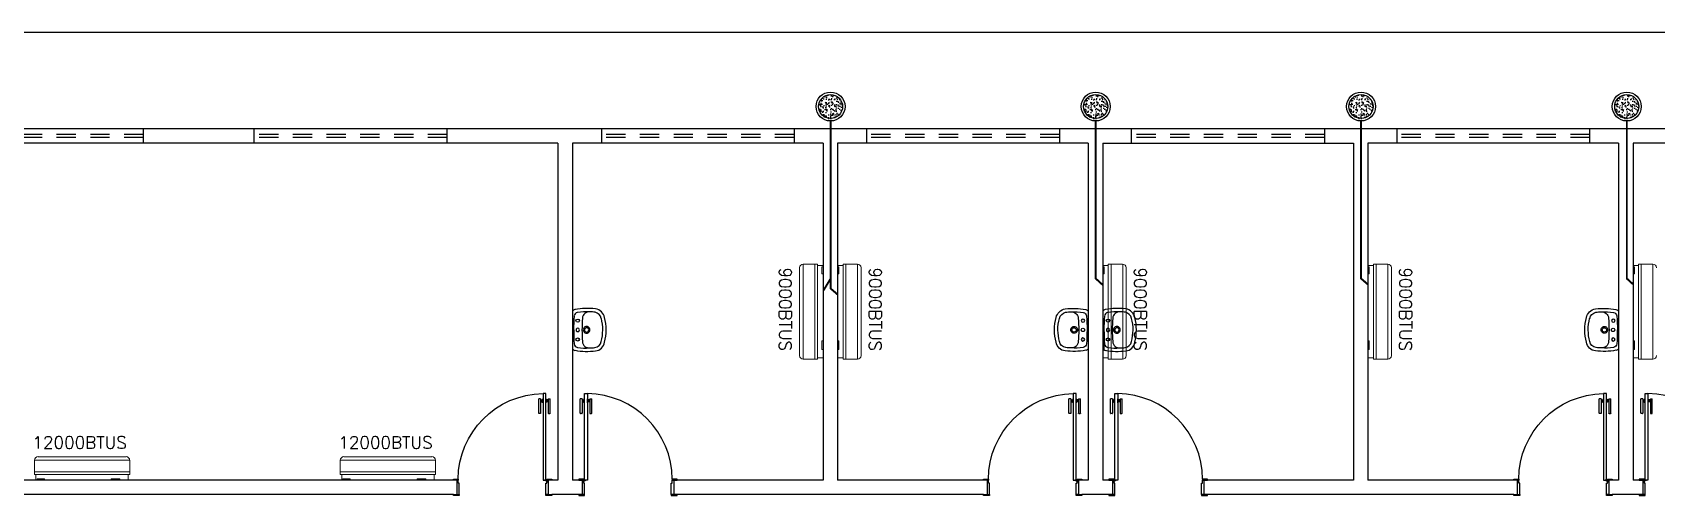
# Model space of a CAD drawing. Header units: millimetres. Extents: x 2566.2 to 2616.8, y 1006.6 to 1024.8.
# Drawn here: x 2581.16 to 2598, y 1019.96 to 1024.77 of the extents above; entities that cross this region are included whole.
import ezdxf
from ezdxf.enums import TextEntityAlignment as Align

# ---------------------------------------------------------------- set-up
doc = ezdxf.new("R2010")
doc.units = ezdxf.units.MM
doc.linetypes.add('CONTORNO_QUADRO_T', pattern=[0.35, 0.2, -0.15])
for name, color, linetype in [('at_Entity', 7, 'Continuous'), ('ESQUADRIAS', 7, 'Continuous'), ('Manilha', 10, 'Continuous'), ('planta base', 8, 'Continuous'), ('ponto de dreno', 130, 'Continuous'), ('Texto Ambiente', 2, 'Continuous')]:
    doc.layers.add(name, color=color, linetype=linetype)
doc.layers.add('P-SIMBOL', color=170, linetype='Continuous', lineweight=5)
doc.styles.add('romans2', font='romans.shx')

# ---------------------------------------------------------------- blocks, each defined once
blk = doc.blocks.new('P90_02')
at = {"layer": 'ESQUADRIAS', "color": 3, "linetype": 'Continuous'}
for p, q in [((-0.02, 0.77), (-0.02, 0.921)), ((0, 0.921), (0, 0.77)), ((0.023, 0.88), (0.023, 0.92)), ((0.057, 0.88), (0.057, 0.92)), ((0.08, 0.921), (0.08, 0.77)), ((0.1, 0.77), (0.1, 0.921)), ((-0.003, 0.767), (-0.017, 0.767)), ((0.083, 0.767), (0.097, 0.767))]:
    blk.add_line(p, q, dxfattribs=at)
at = {"layer": 'ESQUADRIAS', "color": 3}
for p, q in [((0, 0.921), (-0.02, 0.921)), ((0, 0.91), (0.023, 0.91)), ((0, 0.9), (0.023, 0.9)), ((0, 0.89), (0.023, 0.89)), ((0.023, 0.92), (0.025, 0.92)), ((0.023, 0.88), (0.025, 0.88)), ((0.057, 0.92), (0.055, 0.92)), ((0.057, 0.88), (0.055, 0.88)), ((0.08, 0.91), (0.057, 0.91)), ((0.08, 0.9), (0.057, 0.9)), ((0.08, 0.89), (0.057, 0.89)), ((0.08, 0.921), (0.1, 0.921))]:
    blk.add_line(p, q, dxfattribs=at)
at = {"layer": 'ESQUADRIAS', "color": 2}
for p, q in [((0.025, 0.075), (0.025, 0.975)), ((0.025, 0.975), (0.055, 0.975)), ((0.055, 0.975), (0.055, 0.075)), ((0.055, 0.075), (0.025, 0.075))]:
    blk.add_line(p, q, dxfattribs=at)
at = {"layer": 'ESQUADRIAS'}
for p, q in [((0.016, 0.059), (0.016, 0.062)), ((0.032, 0.074), (0.029, 0.074))]:
    blk.add_line(p, q, dxfattribs=at)
at = {"layer": 'ESQUADRIAS', "color": 3}
for points in [[(0.015, 0.085), (-0.035, 0.085), (-0.035, 0.075), (0.015, 0.075)], [(0.985, 0.085), (0.935, 0.085), (0.935, 0.075), (0.985, 0.075)], [(0.025, -0.075), (0, -0.075), (-0.035, -0.075), (-0.035, -0.085), (0.025, -0.085)], [(0.985, -0.075), (0.925, -0.075), (0.925, -0.085), (0.985, -0.085)]]:
    blk.add_lwpolyline(points, close=True, dxfattribs=at)
at = {"layer": 'ESQUADRIAS', "color": 2}
for points in [[(0.025, 0.045), (0.015, 0.045), (0.015, 0.075), (0, 0.075), (0, -0.075), (0.025, -0.075)], [(0.925, 0.045), (0.935, 0.045), (0.935, 0.075), (0.95, 0.075), (0.95, -0.075), (0.925, -0.075)]]:
    blk.add_lwpolyline(points, close=True, dxfattribs=at)
at = {"layer": 'ESQUADRIAS', "color": 1}
for points in [[(0.016, 0.071, -0.236068), (0.015, 0.073), (0.015, 0.07), (0.015, 0.05), (0.016, 0.05)], [(0.02, 0.074, 0.236068), (0.017, 0.075), (0.02, 0.075), (0.04, 0.075), (0.04, 0.074)]]:
    blk.add_lwpolyline(points, format="xyb", close=True, dxfattribs=at)
at = {"layer": 'ESQUADRIAS'}
for points in [[(0.017, 0.063), (0.016, 0.062), (0.016, 0.062)], [(0.017, 0.058), (0.016, 0.059), (0.016, 0.059)], [(0.017, 0.06), (0.017, 0.06), (0.017, 0.058), (0.017, 0.058), (0.017, 0.063), (0.017, 0.063), (0.017, 0.06), (0.017, 0.06)], [(0.028, 0.073), (0.029, 0.074), (0.029, 0.074)], [(0.03, 0.073), (0.03, 0.073), (0.033, 0.073), (0.033, 0.073), (0.028, 0.073), (0.028, 0.073), (0.03, 0.073), (0.03, 0.073)], [(0.033, 0.073), (0.032, 0.074), (0.032, 0.074)]]:
    blk.add_lwpolyline(points, dxfattribs=at)
at = {"layer": 'ESQUADRIAS', "color": 1}
blk.add_circle((0.017, 0.073), 0.0025, dxfattribs=at)
at = {"layer": 'ESQUADRIAS'}
blk.add_arc((0.043, 0.083), 0.892, 0.1295, 89.2231, dxfattribs=at)
at = {"layer": 'ESQUADRIAS', "color": 3, "linetype": 'Continuous'}
for centre, start, end in [((-0.017, 0.77), 180, 260.5377), ((-0.003, 0.77), 260.5377, 360), ((0.083, 0.77), 180, 279.4623), ((0.097, 0.77), 279.4623, 0)]:
    blk.add_arc(centre, 0.003, start, end, dxfattribs=at)
blk = doc.blocks.new('new block12')
at = {"layer": 'at_Entity', "color": 0}
for p, q in [((-0.19, 0), (0, 0)), ((-0.114, 0.055), (-0.108, 0.066)), ((-0.108, 0.042), (-0.114, 0.055)), ((-0.108, 0.066), (-0.097, 0.072)), ((-0.097, 0.036), (-0.108, 0.042)), ((-0.097, 0.072), (-0.085, 0.066)), ((-0.085, 0.042), (-0.097, 0.036)), ((-0.085, 0.066), (-0.08, 0.055)), ((-0.08, 0.055), (-0.085, 0.042)), ((-0.063, 0), (0.125, 0)), ((0, 0), (0.193, 0)), ((0.083, 0.055), (0.087, 0.066)), ((0.087, 0.042), (0.083, 0.055)), ((0.087, 0.066), (0.099, 0.072)), ((0.099, 0.036), (0.087, 0.042)), ((0.099, 0.072), (0.11, 0.066)), ((0.11, 0.042), (0.099, 0.036)), ((0.11, 0.066), (0.116, 0.055)), ((0.116, 0.055), (0.11, 0.042))]:
    blk.add_line(p, q, dxfattribs=at)
for centre, radius, start, end in [((-0.012, -0.125), 0.474, 88.698, 104.4219), ((0.01, -0.125), 0.474, 75.6368, 91.3415), ((0.53, 0.153), 0.754, 173.4134, 189.6929), ((-0.104, 0.219), 0.117, 102.514, 169.9443), ((0.425, 0.149), 0.614, 177.3231, 189.2415), ((0.123, 0.188), 0.311, 171.3221, 181.8265), ((-0.117, 0.174), 0.0716, 176.6025, 219.5997), ((-0.102, 0.216), 0.0847, 102.9461, 167.2809), ((0.014, -0.261), 0.577, 91.3524, 103.5038), ((-0.001, 0.147), 0.0349, 90, 149.9929), ((-0.001, 0.147), 0.0222, 90, 180), ((-0.001, 0.147), 0.0349, 29.9968, 89.9993), ((-0.001, 0.147), 0.0222, 360, 90), ((-0.013, -0.257), 0.572, 76.4579, 88.6966), ((0.105, 0.222), 0.0784, 8.4194, 78.3837), ((0.108, 0.225), 0.111, 7.7196, 79.5925), ((0.108, 0.173), 0.0781, 324.6525, 2.8394), ((-0.262, 0.132), 0.45, 349.782, 5.7972), ((-0.133, 0.188), 0.319, 357.9946, 8.1696), ((-0.531, 0.154), 0.753, 350.2791, 6.5765), ((-0.165, 0.045), 0.0522, 200.5417, 238.93), ((-0.143, 0.057), 0.0385, 188.7558, 265.6127), ((-0.121, 0.171), 0.0667, 220.3438, 269.4487), ((-0.007, 1.728), 1.716, 265.3753, 270.2103), ((0.002, 1.574), 1.475, 265.1896, 269.9391), ((-0.001, 0.147), 0.0349, 150.0032, 209.9968), ((-0.001, 0.147), 0.0349, 209.9968, 269.9993), ((-0.001, 0.147), 0.0222, 180, 270), ((-0.001, 0.056), 0.018, 150.0128, 209.9872), ((-0.001, 0.056), 0.018, 90, 150.0398), ((-0.001, 0.056), 0.018, 210.0191, 270.0367), ((-0.001, 0.147), 0.0222, 270.0097, 360), ((-0.001, 0.147), 0.0349, 270, 329.9929), ((-0.001, 1.452), 1.353, 270.0208, 275.0951), ((-0.001, 0.056), 0.018, 30.0191, 90.0367), ((-0.001, 0.056), 0.018, 270, 330.0398), ((-0.001, 1.892), 1.879, 270, 274.4144), ((-0.001, 0.056), 0.018, 330.0128, 29.9872), ((-0.001, 0.147), 0.0349, 330.0032, 29.9968), ((0.123, 0.168), 0.0631, 266.7732, 320.7547), ((0.141, 0.059), 0.0402, 273.114, 350.3928), ((0.174, 0.034), 0.0386, 297.8673, 348.5693)]:
    blk.add_arc(centre, radius, start, end, dxfattribs=at)

msp = doc.modelspace()

# ---------------------------------------------------------------- hatches: boundary and pattern name
at = {"layer": 'Manilha'}
h = msp.add_hatch(dxfattribs=at)
h.set_pattern_fill('AR-CONC', color=256, scale=0.00041)
h.set_pattern_definition([(50, (12.363124, 15.78057), (0.0746957143, -0.0065350251), [0.0078105, -0.0859155]), (355, (12.363124, 15.78057), (-0.0144498028, 0.0783333065), [0.0062484, -0.0687326395]), (100.4514447, (12.36935, 15.780026), (0.0602459113, 0.0717982783), [0.0066379036, -0.0730170003]), (46.1842, (12.36312, 15.8014), (0.1111424068, -0.0172373545), [0.01171575, -0.12887325]), (96.6355576, (12.37239, 15.79996), (0.097335695, 0.101444711), [0.0099568595, -0.1095255993]), (351.184151, (12.36312, 15.8014), (0.097335695, 0.101444711), [0.0093725865, -0.10309849]), (21, (12.37354, 15.79619), (0.0621619004, -0.0419287313), [0.0078105, -0.0859155]), (326, (12.37354, 15.79619), (0.0253388316, 0.0755170661), [0.0062484, -0.0687324]), (71.451445, (12.37872, 15.7927), (0.0875007319, 0.0335883352), [0.0066379036, -0.0730168744]), (37.5, (12.363124, 15.78057), (0.00126632733, 0.03466756594), [0, -0.06789928, 0, -0.0697738, 0, -0.06899275]), (7.5, (12.363124, 15.78057), (0.02739606163, 0.0410740357), [0, -0.03978148, 0, -0.06633718, 0, -0.02629535]), (327.5, (12.3399, 15.78057), (0.05559214402, -0.00234878504), [0, -0.026035, 0, -0.0812292, 0, -0.1077849]), (317.5, (12.329487, 15.78057), (0.0607329644, 0.0104248613), [0, -0.0338455, 0, -0.05394452, 0, -0.0765429])])
h.paths.add_polyline_path([(2589.562, 1024.002, 1), (2589.312, 1024.002, 1)])
h = msp.add_hatch(dxfattribs=at)
h.set_pattern_fill('AR-CONC', color=256, scale=0.00041)
h.set_pattern_definition([(50, (15.113124, 15.78057), (0.0746957143, -0.0065350251), [0.0078105, -0.0859155]), (355, (15.113124, 15.78057), (-0.0144498028, 0.0783333065), [0.0062484, -0.0687326395]), (100.4514447, (15.11935, 15.780026), (0.0602459113, 0.0717982783), [0.0066379036, -0.0730170003]), (46.1842, (15.11312, 15.8014), (0.1111424068, -0.0172373545), [0.01171575, -0.12887325]), (96.6355576, (15.12239, 15.79996), (0.097335695, 0.101444711), [0.0099568595, -0.1095255993]), (351.184151, (15.11312, 15.8014), (0.097335695, 0.101444711), [0.0093725865, -0.10309849]), (21, (15.12354, 15.79619), (0.0621619004, -0.0419287313), [0.0078105, -0.0859155]), (326, (15.12354, 15.79619), (0.0253388316, 0.0755170661), [0.0062484, -0.0687324]), (71.451445, (15.12872, 15.7927), (0.0875007319, 0.0335883352), [0.0066379036, -0.0730168744]), (37.5, (15.113124, 15.78057), (0.00126632733, 0.03466756594), [0, -0.06789928, 0, -0.0697738, 0, -0.06899275]), (7.5, (15.113124, 15.78057), (0.02739606163, 0.0410740357), [0, -0.03978148, 0, -0.06633718, 0, -0.02629535]), (327.5, (15.0899, 15.78057), (0.05559214402, -0.00234878504), [0, -0.026035, 0, -0.0812292, 0, -0.1077849]), (317.5, (15.079487, 15.78057), (0.0607329644, 0.0104248613), [0, -0.0338455, 0, -0.05394452, 0, -0.0765429])])
h.paths.add_polyline_path([(2592.312, 1024.002, 1), (2592.062, 1024.002, 1)])
h = msp.add_hatch(dxfattribs=at)
h.set_pattern_fill('AR-CONC', color=256, scale=0.00041)
h.set_pattern_definition([(50, (17.86451, 15.78057), (0.0746957143, -0.0065350251), [0.0078105, -0.0859155]), (355, (17.86451, 15.78057), (-0.0144498028, 0.0783333065), [0.0062484, -0.0687326395]), (100.4514447, (17.870734, 15.780026), (0.0602459113, 0.0717982783), [0.0066379036, -0.0730170003]), (46.1842, (17.86451, 15.8014), (0.1111424068, -0.0172373545), [0.01171575, -0.12887325]), (96.6355576, (17.87377, 15.79996), (0.097335695, 0.101444711), [0.0099568595, -0.1095255993]), (351.184151, (17.86451, 15.8014), (0.097335695, 0.101444711), [0.0093725865, -0.10309849]), (21, (17.874924, 15.79619), (0.0621619004, -0.0419287313), [0.0078105, -0.0859155]), (326, (17.87492, 15.79619), (0.0253388316, 0.0755170661), [0.0062484, -0.0687324]), (71.451445, (17.880104, 15.7927), (0.0875007319, 0.0335883352), [0.0066379036, -0.0730168744]), (37.5, (17.86451, 15.78057), (0.00126632733, 0.03466756594), [0, -0.06789928, 0, -0.0697738, 0, -0.06899275]), (7.5, (17.86451, 15.78057), (0.02739606163, 0.0410740357), [0, -0.03978148, 0, -0.06633718, 0, -0.02629535]), (327.5, (17.841286, 15.78057), (0.05559214402, -0.00234878504), [0, -0.026035, 0, -0.0812292, 0, -0.1077849]), (317.5, (17.83087, 15.78057), (0.0607329644, 0.0104248613), [0, -0.0338455, 0, -0.05394452, 0, -0.0765429])])
h.paths.add_polyline_path([(2595.064, 1024.002, 1), (2594.814, 1024.002, 1)])
h = msp.add_hatch(dxfattribs=at)
h.set_pattern_fill('AR-CONC', color=256, scale=0.00041)
h.set_pattern_definition([(50, (20.621206, 15.78057), (0.0746957143, -0.0065350251), [0.0078105, -0.0859155]), (355, (20.621206, 15.78057), (-0.0144498028, 0.0783333065), [0.0062484, -0.0687326395]), (100.4514447, (20.62743, 15.780026), (0.0602459113, 0.0717982783), [0.0066379036, -0.0730170003]), (46.1842, (20.62121, 15.8014), (0.1111424068, -0.0172373545), [0.01171575, -0.12887325]), (96.6355576, (20.63047, 15.79996), (0.097335695, 0.101444711), [0.0099568595, -0.1095255993]), (351.184151, (20.6212, 15.8014), (0.097335695, 0.101444711), [0.0093725865, -0.10309849]), (21, (20.63162, 15.79619), (0.0621619004, -0.0419287313), [0.0078105, -0.0859155]), (326, (20.63162, 15.79619), (0.0253388316, 0.0755170661), [0.0062484, -0.0687324]), (71.451445, (20.6368, 15.7927), (0.0875007319, 0.0335883352), [0.0066379036, -0.0730168744]), (37.5, (20.621206, 15.78057), (0.00126632733, 0.03466756594), [0, -0.06789928, 0, -0.0697738, 0, -0.06899275]), (7.5, (20.621206, 15.78057), (0.02739606163, 0.0410740357), [0, -0.03978148, 0, -0.06633718, 0, -0.02629535]), (327.5, (20.597982, 15.78057), (0.05559214402, -0.00234878504), [0, -0.026035, 0, -0.0812292, 0, -0.1077849]), (317.5, (20.58757, 15.78057), (0.0607329644, 0.0104248613), [0, -0.0338455, 0, -0.05394452, 0, -0.0765429])])
h.paths.add_polyline_path([(2597.82, 1024.002, 1), (2597.57, 1024.002, 1)])

# ---------------------------------------------------------------- linework, layer by layer
for centre, radius in [((2589.437, 1024.002), 0.15), ((2589.437, 1024.002), 0.125), ((2592.187, 1024.002), 0.15), ((2592.187, 1024.002), 0.125), ((2594.939, 1024.002), 0.15), ((2594.939, 1024.002), 0.125), ((2597.695, 1024.002), 0.15), ((2597.695, 1024.002), 0.125)]:
    msp.add_circle(centre, radius, dxfattribs=at)
at = {"layer": 'P-SIMBOL'}
for p, q in [((2589.116, 1022.328), (2589.116, 1021.415)), ((2589.153, 1022.365), (2589.153, 1021.378)), ((2589.302, 1022.365), (2589.154, 1022.365)), ((2589.274, 1022.365), (2589.274, 1021.378)), ((2589.302, 1021.378), (2589.302, 1022.365)), ((2589.302, 1022.35), (2589.36, 1022.35)), ((2589.36, 1022.337), (2589.346, 1022.337)), ((2589.346, 1022.337), (2589.346, 1022.263)), ((2589.36, 1022.337), (2589.346, 1022.337)), ((2589.346, 1022.337), (2589.346, 1022.263)), ((2589.346, 1022.263), (2589.36, 1022.263)), ((2589.346, 1022.263), (2589.36, 1022.263)), ((2589.36, 1022.35), (2589.36, 1021.393)), ((2589.51, 1022.35), (2589.51, 1021.393)), ((2589.568, 1022.35), (2589.51, 1022.35)), ((2589.51, 1022.337), (2589.524, 1022.337)), ((2589.51, 1022.337), (2589.524, 1022.337)), ((2589.524, 1022.263), (2589.51, 1022.263)), ((2589.524, 1022.263), (2589.51, 1022.263)), ((2589.524, 1022.337), (2589.524, 1022.263)), ((2589.524, 1022.337), (2589.524, 1022.263)), ((2589.568, 1021.378), (2589.568, 1022.365)), ((2589.568, 1022.365), (2589.716, 1022.365)), ((2589.596, 1022.365), (2589.596, 1021.378)), ((2589.717, 1022.365), (2589.717, 1021.378)), ((2589.754, 1022.328), (2589.754, 1021.415)), ((2592.26, 1022.35), (2592.26, 1021.393)), ((2592.318, 1022.35), (2592.26, 1022.35)), ((2592.26, 1022.337), (2592.274, 1022.337)), ((2592.26, 1022.337), (2592.274, 1022.337)), ((2592.274, 1022.263), (2592.26, 1022.263)), ((2592.274, 1022.263), (2592.26, 1022.263)), ((2592.274, 1022.337), (2592.274, 1022.263)), ((2592.274, 1022.337), (2592.274, 1022.263)), ((2592.318, 1021.378), (2592.318, 1022.365)), ((2592.318, 1022.365), (2592.466, 1022.365)), ((2592.346, 1022.365), (2592.346, 1021.378)), ((2592.467, 1022.365), (2592.467, 1021.378)), ((2592.504, 1022.328), (2592.504, 1021.415)), ((2595.01, 1022.35), (2595.01, 1021.393)), ((2595.068, 1022.35), (2595.01, 1022.35)), ((2595.01, 1022.337), (2595.024, 1022.337)), ((2595.01, 1022.337), (2595.024, 1022.337)), ((2595.024, 1022.263), (2595.01, 1022.263)), ((2595.024, 1022.263), (2595.01, 1022.263)), ((2595.024, 1022.337), (2595.024, 1022.263)), ((2595.024, 1022.337), (2595.024, 1022.263)), ((2595.068, 1021.378), (2595.068, 1022.365)), ((2595.068, 1022.365), (2595.216, 1022.365)), ((2595.096, 1022.365), (2595.096, 1021.378)), ((2595.217, 1022.365), (2595.217, 1021.378)), ((2595.254, 1022.328), (2595.254, 1021.415)), ((2597.76, 1022.35), (2597.76, 1021.393)), ((2597.818, 1022.35), (2597.76, 1022.35)), ((2597.76, 1022.337), (2597.774, 1022.337)), ((2597.76, 1022.337), (2597.774, 1022.337)), ((2597.774, 1022.263), (2597.76, 1022.263)), ((2597.774, 1022.263), (2597.76, 1022.263)), ((2597.774, 1022.337), (2597.774, 1022.263)), ((2597.774, 1022.337), (2597.774, 1022.263)), ((2597.818, 1021.378), (2597.818, 1022.365)), ((2597.818, 1022.365), (2597.966, 1022.365)), ((2597.846, 1022.365), (2597.846, 1021.378)), ((2597.967, 1022.365), (2597.967, 1021.378)), ((2589.346, 1021.479), (2589.346, 1021.569)), ((2589.346, 1021.569), (2589.36, 1021.569)), ((2589.36, 1021.479), (2589.346, 1021.479)), ((2589.524, 1021.569), (2589.51, 1021.569)), ((2589.51, 1021.479), (2589.524, 1021.479)), ((2589.524, 1021.479), (2589.524, 1021.569)), ((2592.274, 1021.569), (2592.26, 1021.569)), ((2592.26, 1021.479), (2592.274, 1021.479)), ((2592.274, 1021.479), (2592.274, 1021.569)), ((2595.024, 1021.569), (2595.01, 1021.569)), ((2595.01, 1021.479), (2595.024, 1021.479)), ((2595.024, 1021.479), (2595.024, 1021.569)), ((2597.774, 1021.569), (2597.76, 1021.569)), ((2597.76, 1021.479), (2597.774, 1021.479)), ((2597.774, 1021.479), (2597.774, 1021.569)), ((2589.154, 1021.378), (2589.302, 1021.378)), ((2589.302, 1021.393), (2589.36, 1021.393)), ((2589.568, 1021.393), (2589.51, 1021.393)), ((2589.716, 1021.378), (2589.568, 1021.378)), ((2592.318, 1021.393), (2592.26, 1021.393)), ((2592.466, 1021.378), (2592.318, 1021.378)), ((2595.068, 1021.393), (2595.01, 1021.393)), ((2595.216, 1021.378), (2595.068, 1021.378)), ((2597.818, 1021.393), (2597.76, 1021.393)), ((2597.966, 1021.378), (2597.818, 1021.378)), ((2581.18, 1020.329), (2582.168, 1020.329)), ((2581.18, 1020.179), (2581.18, 1020.328)), ((2581.218, 1020.365), (2582.13, 1020.365)), ((2582.168, 1020.328), (2582.168, 1020.179)), ((2584.352, 1020.329), (2585.34, 1020.329)), ((2584.352, 1020.179), (2584.352, 1020.328)), ((2584.39, 1020.365), (2585.302, 1020.365)), ((2585.34, 1020.328), (2585.34, 1020.179)), ((2581.18, 1020.208), (2582.168, 1020.208)), ((2582.168, 1020.179), (2581.18, 1020.179)), ((2581.195, 1020.179), (2581.195, 1020.121)), ((2581.195, 1020.121), (2582.153, 1020.121)), ((2581.208, 1020.121), (2581.208, 1020.135)), ((2581.208, 1020.135), (2581.283, 1020.135)), ((2581.208, 1020.121), (2581.208, 1020.135)), ((2581.208, 1020.135), (2581.283, 1020.135)), ((2581.283, 1020.135), (2581.283, 1020.121)), ((2581.283, 1020.135), (2581.283, 1020.121)), ((2582.066, 1020.135), (2581.976, 1020.135)), ((2581.976, 1020.135), (2581.976, 1020.121)), ((2582.066, 1020.121), (2582.066, 1020.135)), ((2582.153, 1020.179), (2582.153, 1020.121)), ((2584.352, 1020.208), (2585.34, 1020.208)), ((2585.34, 1020.179), (2584.352, 1020.179)), ((2584.367, 1020.179), (2584.367, 1020.121)), ((2584.367, 1020.121), (2585.325, 1020.121)), ((2584.38, 1020.121), (2584.38, 1020.135)), ((2584.38, 1020.135), (2584.455, 1020.135)), ((2584.38, 1020.121), (2584.38, 1020.135)), ((2584.38, 1020.135), (2584.455, 1020.135)), ((2584.455, 1020.135), (2584.455, 1020.121)), ((2584.455, 1020.135), (2584.455, 1020.121)), ((2585.238, 1020.135), (2585.148, 1020.135)), ((2585.148, 1020.135), (2585.148, 1020.121)), ((2585.238, 1020.121), (2585.238, 1020.135)), ((2585.325, 1020.179), (2585.325, 1020.121))]:
    msp.add_line(p, q, dxfattribs=at)
for centre, start, end in [((2589.154, 1022.328), 90, 180), ((2589.716, 1022.328), 0, 90), ((2592.466, 1022.328), 0, 90), ((2595.216, 1022.328), 0, 90), ((2597.966, 1022.328), 0, 90), ((2589.154, 1021.415), 180, 270), ((2589.716, 1021.415), 270, 0), ((2592.466, 1021.415), 270, 0), ((2595.216, 1021.415), 270, 0), ((2597.966, 1021.415), 270, 0), ((2581.218, 1020.328), 90, 180), ((2582.13, 1020.328), 0, 90), ((2584.39, 1020.328), 90, 180), ((2585.302, 1020.328), 0, 90)]:
    msp.add_arc(centre, 0.0375, start, end, dxfattribs=at)
at = {"layer": 'planta base', "linetype": 'Continuous'}
for p, q in [((2613.41, 1024.771), (2566.61, 1024.771)), ((2609.06, 1023.771), (2579.01, 1023.771)), ((2587.06, 1023.771), (2587.06, 1023.621)), ((2589.06, 1023.771), (2589.06, 1023.621)), ((2589.81, 1023.771), (2589.81, 1023.621)), ((2591.81, 1023.771), (2591.81, 1023.621)), ((2594.56, 1023.771), (2594.56, 1023.621)), ((2595.31, 1023.771), (2595.31, 1023.621)), ((2597.31, 1023.771), (2597.31, 1023.621)), ((2586.61, 1023.621), (2579.16, 1023.621)), ((2586.61, 1023.621), (2586.61, 1020.121)), ((2586.61, 1023.621), (2586.61, 1020.121)), ((2589.36, 1023.621), (2586.76, 1023.621)), ((2586.76, 1023.621), (2586.76, 1020.121)), ((2589.36, 1023.621), (2589.36, 1020.121)), ((2592.11, 1023.621), (2589.51, 1023.621)), ((2589.51, 1023.621), (2589.51, 1020.121)), ((2592.11, 1023.621), (2592.11, 1020.121)), ((2592.26, 1023.621), (2592.26, 1020.121)), ((2592.26, 1023.621), (2594.86, 1023.621)), ((2594.86, 1023.621), (2594.86, 1020.121)), ((2597.61, 1023.621), (2595.01, 1023.621)), ((2595.01, 1023.621), (2595.01, 1020.121)), ((2597.61, 1023.621), (2597.61, 1020.121)), ((2600.36, 1023.621), (2597.76, 1023.621)), ((2597.76, 1023.621), (2597.76, 1020.121)), ((2585.525, 1020.121), (2579.16, 1020.121)), ((2586.61, 1020.121), (2586.545, 1020.121)), ((2586.825, 1020.121), (2586.76, 1020.121)), ((2589.36, 1020.121), (2587.845, 1020.121)), ((2591.025, 1020.121), (2589.51, 1020.121)), ((2592.11, 1020.121), (2592.045, 1020.121)), ((2592.325, 1020.121), (2592.26, 1020.121)), ((2594.86, 1020.121), (2593.345, 1020.121)), ((2596.525, 1020.121), (2595.01, 1020.121)), ((2597.61, 1020.121), (2597.545, 1020.121)), ((2597.825, 1020.121), (2597.76, 1020.121)), ((2585.525, 1019.971), (2579.16, 1019.971)), ((2586.825, 1019.971), (2586.545, 1019.971)), ((2586.885, 1019.971), (2586.86, 1019.971)), ((2591.025, 1019.971), (2587.845, 1019.971)), ((2592.325, 1019.971), (2592.045, 1019.971)), ((2596.525, 1019.971), (2593.345, 1019.971)), ((2597.825, 1019.971), (2597.545, 1019.971))]:
    msp.add_line(p, q, dxfattribs=at)
at = {"layer": 'planta base'}
for p, q in [((2582.31, 1023.621), (2582.31, 1023.771)), ((2583.46, 1023.621), (2583.46, 1023.771)), ((2585.46, 1023.621), (2585.46, 1023.771)), ((2592.56, 1023.621), (2592.56, 1023.771))]:
    msp.add_line(p, q, dxfattribs=at)
at = {"layer": 'planta base', "linetype": 'CONTORNO_QUADRO_T'}
for p, q in [((2582.31, 1023.711), (2580.31, 1023.711)), ((2582.31, 1023.681), (2580.31, 1023.681)), ((2585.46, 1023.711), (2583.46, 1023.711)), ((2585.46, 1023.681), (2583.46, 1023.681)), ((2589.06, 1023.711), (2587.06, 1023.711)), ((2589.06, 1023.681), (2587.06, 1023.681)), ((2591.81, 1023.711), (2589.81, 1023.711)), ((2591.81, 1023.681), (2589.81, 1023.681)), ((2594.56, 1023.711), (2592.56, 1023.711)), ((2594.56, 1023.681), (2592.56, 1023.681)), ((2597.31, 1023.711), (2595.31, 1023.711)), ((2597.31, 1023.681), (2595.31, 1023.681))]:
    msp.add_line(p, q, dxfattribs=at)
at = {"layer": 'ponto de dreno', "const_width": 0.02}
for points in [[(2589.438, 1022.215), (2589.438, 1023.852)], [(2589.362, 1022.089), (2589.438, 1022.215)]]:
    msp.add_lwpolyline(points, dxfattribs=at)
at = {"layer": 'ponto de dreno'}
for points in [[(2592.188, 1023.852, 0.02, 0.02, 0), (2592.188, 1022.215, 0.02, 0.02, 0), (2592.26, 1022.149, 0, 0, 0)], [(2594.94, 1023.852, 0.02, 0.02, 0), (2594.94, 1022.215, 0.02, 0.02, 0), (2595.01, 1022.154, 0, 0, 0)], [(2597.696, 1023.852, 0.02, 0.02, 0), (2597.696, 1022.215, 0.02, 0.02, 0), (2597.76, 1022.156, 0, 0, 0)], [(2589.438, 1022.215, 0.02, 0.02, 0), (2589.438, 1022.112, 0.02, 0.02, 0), (2589.512, 1022.048, 0, 0, 0)]]:
    msp.add_lwpolyline(points, format="xyseb", dxfattribs=at)

# ---------------------------------------------------------------- block references
at = {"layer": 'planta base', "rotation": 270}
for p in [(2586.76, 1021.681), (2592.26, 1021.681)]:
    msp.add_blockref('new block12', p, dxfattribs=at)
at = {"layer": 'planta base', "xscale": -1, "rotation": 90}
for p in [(2592.11, 1021.681), (2597.61, 1021.681)]:
    msp.add_blockref('new block12', p, dxfattribs=at)
at = {"layer": 'planta base', "xscale": -1}
for p in [(2586.51, 1020.046), (2592.01, 1020.046), (2597.51, 1020.046)]:
    msp.add_blockref('P90_02', p, dxfattribs=at)
at = {"layer": 'planta base'}
for p in [(2586.86, 1020.046), (2592.36, 1020.046), (2597.86, 1020.046)]:
    msp.add_blockref('P90_02', p, dxfattribs=at)

# ---------------------------------------------------------------- texts
at = {"layer": 'Texto Ambiente', "style": 'romans2'}
for p in [(2588.905, 1021.896), (2589.837, 1021.896), (2592.587, 1021.896), (2595.337, 1021.896)]:
    msp.add_text('9000BTUS', height=0.1275, rotation=270, dxfattribs=at).set_placement(p, align=Align.CENTER)
for p in [(2581.649, 1020.449), (2584.821, 1020.449)]:
    msp.add_text('12000BTUS', height=0.1275, dxfattribs=at).set_placement(p, align=Align.CENTER)

doc.saveas('drawing.dxf')
